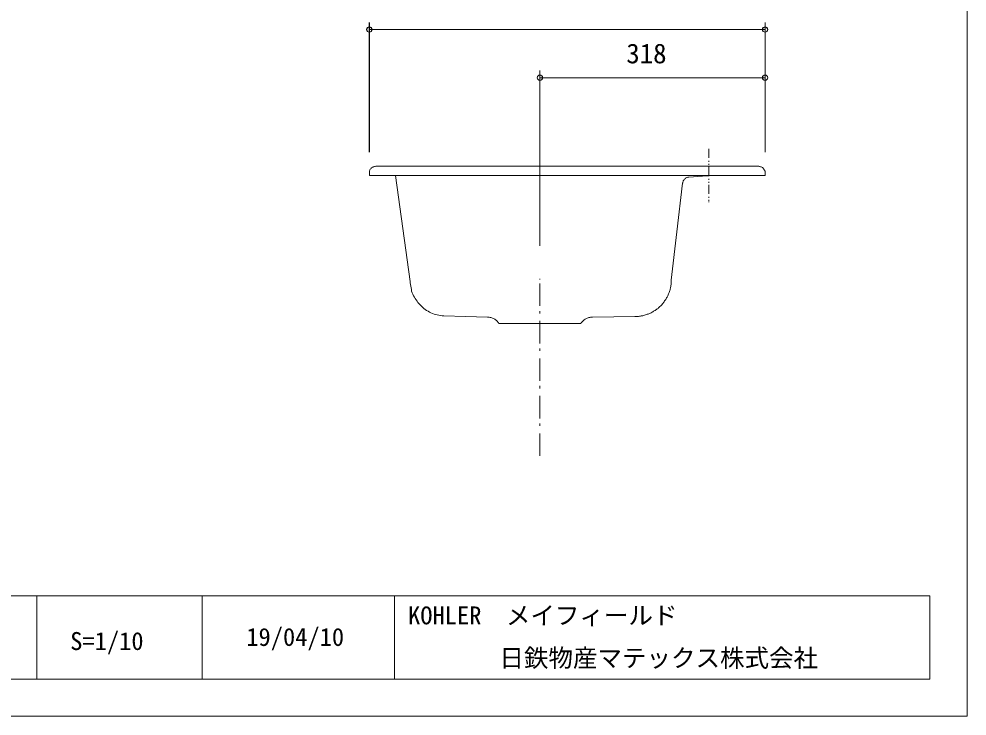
# Model space of a CAD drawing. Units: millimetres, scale not verified. Extents: x -1392 to 1350, y -947 to 991.
# Drawn here: x 11 to 1350, y -947 to 37 of the extents above; entities that cross this region are included whole.
import ezdxf
from ezdxf.enums import TextEntityAlignment as Align

# ---------------------------------------------------------------- set-up
doc = ezdxf.new("R2010")
doc.units = ezdxf.units.MM
doc.header["$LTSCALE"] = 10
for name, color, linetype, lineweight in [('0-1_レイヤー_1', 7, 'Continuous', 18), ('0-7', 7, 'Continuous', 5), ('F-0', 7, 'Continuous', 5)]:
    doc.layers.add(name, color=color, linetype=linetype, lineweight=lineweight)
doc.styles.add('ＭＳ ゴシック', font='')
doc.styles.get('ＭＳ ゴシック').set_extended_font_data('MS Gothic')

msp = doc.modelspace()

# ---------------------------------------------------------------- linework, layer by layer
at = {"layer": '0-1_レイヤー_1'}
msp.add_line((506.1, -182.3), (506.1, -180.39), dxfattribs=at)
at = {"layer": '0-1_レイヤー_1', "color": 5}
for points in [[(506.1, -151.18), (506.1, -59.74), (506.1, 31.7)], [(1064.89, -151.18), (1064.89, -59.74), (1064.89, 31.7)], [(506.1, 21.96), (785.5, 21.96), (1064.89, 21.96)], [(746.97, -283.26), (746.97, -159.65), (746.97, -36.03)], [(1064.89, -151.18), (1064.89, -93.61), (1064.89, -36.03)], [(746.97, -46.19), (905.93, -46.19), (1064.89, -46.19)]]:
    msp.add_lwpolyline(points, dxfattribs=at)
for points in [[(509.48, 21.75), (508.44, 24.29), (505.88, 25.35), (503.33, 24.29), (502.29, 21.75), (503.33, 19.2), (505.88, 18.15), (508.44, 19.2)], [(1068.7, 21.75), (1067.6, 24.29), (1064.89, 25.35), (1062.2, 24.29), (1061.08, 21.75), (1062.2, 19.2), (1064.89, 18.15), (1067.6, 19.2)], [(750.78, -46.19), (749.67, -43.5), (746.97, -42.38), (744.27, -43.5), (743.16, -46.19), (744.27, -48.88), (746.97, -50), (749.67, -48.88)], [(1068.7, -46.19), (1067.6, -43.5), (1064.89, -42.38), (1062.2, -43.5), (1061.08, -46.19), (1062.2, -48.88), (1064.89, -50), (1067.6, -48.88)]]:
    msp.add_lwpolyline(points, close=True, dxfattribs=at)
at = {"layer": '0-1_レイヤー_1'}
for points in [[(985.73, -146.53), (985.73, -152.87), (985.73, -159.22)], [(506.1, -180.39), (506.1, -179.33), (506.1, -178.28), (506.31, -177.43), (506.52, -176.58), (506.94, -175.95), (507.36, -175.31), (508, -174.68), (508.64, -174.04), (509.27, -173.4), (509.91, -172.77), (510.75, -172.35), (511.6, -171.93), (512.45, -171.72), (513.29, -171.5), (514.14, -171.29), (514.98, -171.08), (785.5, -171.08), (1056.01, -171.08), (1056.85, -171.29), (1057.7, -171.5), (1058.55, -171.72), (1059.39, -171.93), (1060.24, -172.35), (1061.08, -172.77), (1061.72, -173.4), (1062.36, -174.04), (1062.78, -174.68), (1063.2, -175.31), (1063.63, -175.95), (1064.05, -176.58), (1064.47, -177.43), (1064.89, -178.28), (1064.89, -179.33), (1064.89, -180.39), (1064.89, -182.3), (1064.89, -184.2), (785.5, -184.2), (506.1, -184.2), (506.1, -182.3)], [(985.73, -163.46), (985.73, -164.1), (985.73, -164.73)], [(985.73, -167.69), (985.73, -168.33), (985.73, -168.96)], [(985.73, -171.93), (985.73, -178.28), (985.73, -184.62)], [(563.67, -333.64), (553.3, -258.92), (542.92, -184.2)], [(948.48, -195.21), (948.69, -194.36), (948.9, -193.51), (949.11, -192.67), (949.33, -191.82), (949.75, -191.19), (950.17, -190.55), (950.81, -189.92), (951.44, -189.28), (952.07, -188.64), (952.71, -188.01), (953.56, -187.59), (954.41, -187.16), (955.04, -186.95), (955.67, -186.74), (956.52, -186.53), (957.37, -186.32)], [(995.89, -184.2), (976.63, -185.26), (957.37, -186.32)], [(948.48, -195.21), (940.44, -263.58), (932.39, -331.94)], [(985.73, -188.86), (985.73, -189.49), (985.73, -190.13)], [(985.73, -193.09), (985.73, -193.73), (985.73, -194.36)], [(985.73, -197.32), (985.73, -203.67), (985.73, -210.03)], [(985.73, -214.26), (985.73, -214.89), (985.73, -215.53)], [(985.73, -218.49), (985.73, -219.13), (985.73, -219.76)], [(985.73, -221.03), (985.73, -221.46), (985.73, -221.88)], [(611.08, -382.32), (608.75, -382.11), (606.42, -381.9), (604.1, -381.47), (601.77, -381.05), (599.66, -380.42), (597.54, -379.78), (595.21, -378.93), (592.88, -378.09), (590.97, -377.03), (589.07, -375.97), (586.95, -374.7), (584.83, -373.43), (583.14, -371.95), (581.45, -370.47), (579.76, -368.78), (578.06, -367.08), (576.37, -365.39), (574.67, -363.69), (573.4, -361.79), (572.14, -359.88), (570.87, -357.98), (569.6, -356.07), (568.54, -353.96), (567.48, -351.84), (566.63, -349.72), (565.79, -347.61), (565.36, -345.28), (564.94, -342.95), (564.52, -340.62), (564.09, -338.29), (563.88, -335.96), (563.67, -333.64)], [(746.97, -331.1), (746.97, -330.67), (746.97, -330.25)], [(932.39, -331.94), (932.39, -333.21), (932.39, -334.49), (932.39, -335.76), (932.39, -337.03), (932.18, -338.29), (931.97, -339.56), (931.76, -340.84), (931.55, -342.1), (931.34, -343.16), (931.12, -344.22), (930.7, -345.49), (930.27, -346.76), (929.85, -348.03), (929.43, -349.3), (929.01, -350.36), (928.58, -351.42), (928.16, -352.69), (927.73, -353.96), (927.1, -355.02), (926.47, -356.07), (925.83, -357.13), (925.2, -358.19), (924.56, -359.25), (923.92, -360.31), (923.08, -361.37), (922.23, -362.43), (921.6, -363.48), (920.96, -364.54), (920.12, -365.6), (919.27, -366.66), (918.42, -367.5), (917.58, -368.35), (916.52, -369.2), (915.46, -370.04), (914.61, -370.89), (913.77, -371.74), (912.71, -372.59), (911.65, -373.43), (910.59, -374.07)], [(746.97, -368.35), (746.97, -352.48), (746.97, -336.6)], [(910.59, -374.07), (909.53, -374.7), (908.47, -375.33), (907.42, -375.97), (906.36, -376.61), (905.3, -377.24), (904.24, -377.88), (903.18, -378.51), (901.91, -378.93), (900.64, -379.36), (899.59, -379.78), (898.52, -380.21), (897.26, -380.63), (895.98, -381.05), (894.71, -381.47), (893.45, -381.9), (892.18, -382.11), (890.91, -382.32), (889.85, -382.53), (888.79, -382.75), (887.52, -382.96), (886.25, -383.17), (884.98, -383.17), (883.71, -383.17), (882.44, -383.17), (881.17, -383.17)], [(672.89, -384.44), (641.98, -383.38), (611.08, -382.32)], [(672.89, -384.44), (674.16, -384.44), (675.43, -384.44), (676.49, -384.65), (677.55, -384.86), (678.82, -385.28), (680.08, -385.71), (681.15, -386.13), (682.2, -386.56), (683.26, -387.19), (684.32, -387.82), (685.17, -388.67), (686.01, -389.52), (686.86, -390.36), (687.7, -391.21), (688.34, -392.27), (688.98, -393.33)], [(746.97, -378.93), (746.97, -377.24), (746.97, -375.55)], [(804.55, -393.33), (805.39, -392.27), (806.24, -391.21), (807.08, -390.36), (807.93, -389.52), (808.78, -388.67), (809.63, -387.82), (810.68, -387.19), (811.74, -386.56), (812.8, -386.13), (813.86, -385.71), (814.92, -385.28), (815.98, -384.86), (817.25, -384.65), (818.52, -384.44), (819.78, -384.44), (821.05, -384.44)], [(881.17, -383.17), (851.11, -383.8), (821.05, -384.44)], [(688.98, -393.33), (746.76, -393.33), (804.55, -393.33)], [(746.97, -421.27), (746.97, -405.39), (746.97, -389.52)], [(746.97, -431.85), (746.97, -430.16), (746.97, -428.46)], [(746.97, -474.18), (746.97, -458.31), (746.97, -442.43)], [(746.97, -484.77), (746.97, -483.08), (746.97, -481.38)], [(746.97, -527.1), (746.97, -511.23), (746.97, -495.35)], [(746.97, -537.68), (746.97, -535.99), (746.97, -534.3)], [(746.97, -580.02), (746.97, -564.14), (746.97, -548.27)]]:
    msp.add_lwpolyline(points, dxfattribs=at)
at = {"layer": '0-7'}
for p, q in [((505.98, -151.06), (505.98, 31.94)), ((1064.98, -151.06), (1064.98, 31.94)), ((505.98, 21.94), (1064.98, 21.94)), ((746.98, -283.06), (746.98, -36.06)), ((1064.98, -151.06), (1064.98, -36.06)), ((746.98, -46.06), (1064.98, -46.06))]:
    msp.add_line(p, q, dxfattribs=at)
for centre in [(505.98, 21.94), (1064.98, 21.94), (746.98, -46.06), (1064.98, -46.06)]:
    msp.add_circle(centre, 3.75, dxfattribs=at)
at = {"layer": 'F-0'}
for p, q in [((-1339.08, -777.82), (1297.56, -777.82)), ((36.32, -777.82), (36.32, -895.37)), ((270.15, -777.82), (270.15, -895.37)), ((541.47, -777.82), (541.47, -895.37)), ((1297.56, -777.82), (1297.56, -895.37)), ((-1339.08, -895.37), (1297.56, -895.37))]:
    msp.add_line(p, q, dxfattribs=at)
msp.add_lwpolyline([(-1391.5, 991.14), (1350.16, 991.14), (1350.16, -947.41), (-1391.5, -947.41)], close=True, dxfattribs=at)

# ---------------------------------------------------------------- texts
at = {"layer": '0-7', "style": 'ＭＳ ゴシック'}
msp.add_text('318', height=27.86, dxfattribs=at).set_placement((868.94, -34.15), align=Align.BOTTOM_LEFT)
at = {"layer": 'F-0', "style": 'ＭＳ ゴシック'}
for s, p in [('KOHLER\u3000メイフィールド', (560.71, -825.65)), ('S=1/10', (83.59, -861.85)), ('19/04/10', (332.27, -856.04)), ('日鉄物産マテックス株式会社', (689.75, -885.71))]:
    msp.add_text(s, height=25.38, dxfattribs=at).set_placement(p, align=Align.BOTTOM_LEFT)

doc.saveas('drawing.dxf')
